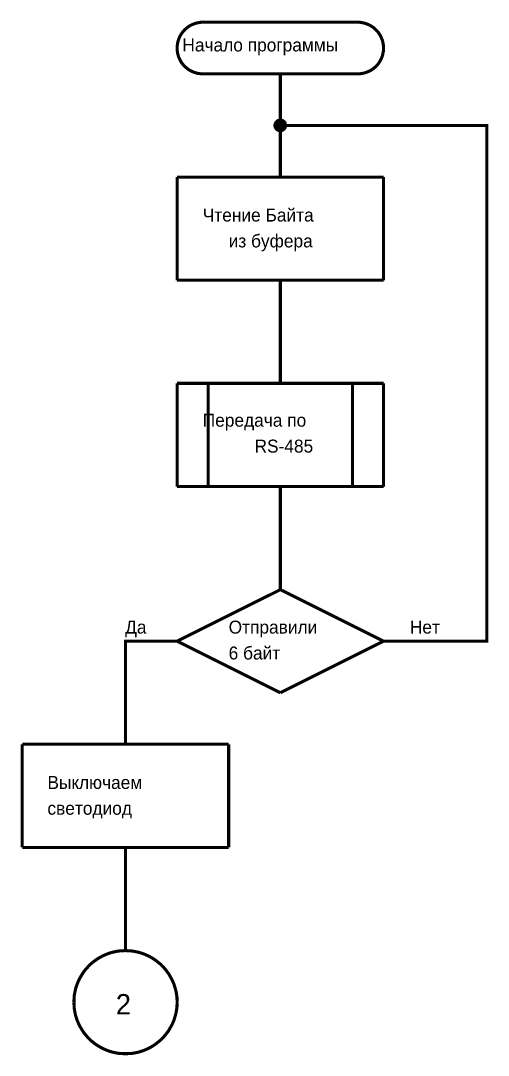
# Model space of a CAD drawing. Header units: inches. Extents: x 0 to 594, y 0 to 420.
# Drawn here: x 84.9 to 130.2, y 67.3 to 167.7 of the extents above; entities that cross this region are included whole.
import ezdxf

# ---------------------------------------------------------------- set-up
doc = ezdxf.new("R2010")
doc.units = ezdxf.units.IN
doc.layers.add('Sheet', color=255, linetype='Continuous')

msp = doc.modelspace()

# ---------------------------------------------------------------- linework, layer by layer
at = {"layer": 'Sheet'}
for points, const_width in [([(102.51, 167.5), (102.38, 167.5), (102.25, 167.49), (102.12, 167.47), (102, 167.44), (101.88, 167.42), (101.77, 167.39), (101.64, 167.34), (101.53, 167.3), (101.42, 167.25), (101.32, 167.2), (101.21, 167.14), (101.11, 167.07), (101.02, 167.01), (100.92, 166.93), (100.83, 166.85), (100.74, 166.77), (100.66, 166.68), (100.58, 166.59), (100.5, 166.49), (100.43, 166.39), (100.37, 166.29), (100.31, 166.19), (100.25, 166.08), (100.21, 165.97), (100.16, 165.85), (100.12, 165.74), (100.09, 165.62), (100.06, 165.5), (100.04, 165.37), (100.02, 165.25), (100.01, 165.13), (100.01, 164.99)], 0.3), ([(102.51, 167.5), (117.5, 167.5)], 0.3), ([(120.01, 164.99), (120.01, 165.13), (120, 165.25), (119.98, 165.37), (119.95, 165.5), (119.93, 165.62), (119.9, 165.74), (119.85, 165.85), (119.81, 165.97), (119.76, 166.08), (119.71, 166.19), (119.65, 166.29), (119.58, 166.39), (119.52, 166.49), (119.44, 166.59), (119.36, 166.68), (119.27, 166.77), (119.19, 166.85), (119.1, 166.93), (119, 167.01), (118.9, 167.07), (118.8, 167.14), (118.7, 167.2), (118.59, 167.25), (118.48, 167.3), (118.36, 167.34), (118.25, 167.39), (118.13, 167.42), (118, 167.44), (117.88, 167.47), (117.76, 167.49), (117.64, 167.5), (117.5, 167.5)], 0.3), ([(117.5, 167.5), (117.5, 167.5), (117.5, 167.5), (117.5, 167.5), (117.5, 167.5), (117.5, 167.5), (117.5, 167.5), (117.5, 167.5), (117.5, 167.5), (117.5, 167.5), (117.5, 167.5), (117.5, 167.5), (117.5, 167.5), (117.5, 167.5), (117.5, 167.5), (117.5, 167.5), (117.5, 167.5), (117.5, 167.5), (117.5, 167.5), (117.5, 167.5), (117.5, 167.5), (117.5, 167.5), (117.5, 167.5), (117.5, 167.5), (117.5, 167.5), (117.5, 167.5), (117.5, 167.5), (117.5, 167.5), (117.5, 167.5), (117.5, 167.5), (117.5, 167.5), (117.5, 167.5), (117.5, 167.5)], 0.3), ([(100.01, 164.99), (100.01, 164.87), (100.02, 164.73), (100.04, 164.61), (100.06, 164.49), (100.09, 164.36), (100.12, 164.25), (100.16, 164.13), (100.21, 164.02), (100.25, 163.91), (100.31, 163.8), (100.37, 163.69), (100.43, 163.59), (100.5, 163.5), (100.58, 163.4), (100.66, 163.31), (100.74, 163.22), (100.83, 163.14), (100.92, 163.07), (101.02, 162.99), (101.11, 162.92), (101.21, 162.85), (101.32, 162.8), (101.42, 162.74), (101.53, 162.7), (101.64, 162.65), (101.77, 162.61), (101.88, 162.57), (102, 162.55), (102.12, 162.53), (102.25, 162.51), (102.38, 162.49), (102.51, 162.49)], 0.3), ([(117.5, 162.49), (117.64, 162.49), (117.76, 162.51), (117.88, 162.53), (118, 162.55), (118.13, 162.57), (118.25, 162.61), (118.36, 162.65), (118.48, 162.7), (118.59, 162.74), (118.7, 162.8), (118.8, 162.85), (118.9, 162.92), (119, 162.99), (119.1, 163.07), (119.19, 163.14), (119.27, 163.22), (119.36, 163.31), (119.44, 163.4), (119.52, 163.5), (119.58, 163.59), (119.65, 163.69), (119.71, 163.8), (119.76, 163.91), (119.81, 164.02), (119.85, 164.13), (119.9, 164.25), (119.93, 164.36), (119.95, 164.49), (119.98, 164.61), (120, 164.73), (120.01, 164.87), (120.01, 164.99)], 0.3), ([(102.51, 162.49), (117.5, 162.49)], 0.3), ([(110.01, 162.49), (110.01, 157.5), (110.01, 152.49)], 0.3), ([(109.49, 157.5), (109.49, 157.52), (109.49, 157.56), (109.5, 157.58), (109.5, 157.6), (109.5, 157.62), (109.52, 157.65), (109.53, 157.68), (109.54, 157.7), (109.55, 157.72), (109.56, 157.75), (109.57, 157.76), (109.58, 157.78), (109.59, 157.8), (109.62, 157.82), (109.63, 157.84), (109.65, 157.86), (109.66, 157.87), (109.68, 157.89), (109.71, 157.9), (109.72, 157.91), (109.74, 157.94), (109.76, 157.95), (109.78, 157.96), (109.81, 157.96), (109.83, 157.97), (109.85, 157.98), (109.89, 157.99), (109.91, 157.99), (109.93, 157.99), (109.95, 158), (109.99, 158), (110.01, 158)], 0.3), ([(109.49, 157.5), (109.49, 157.52), (109.49, 157.56), (109.5, 157.58), (109.5, 157.6), (109.5, 157.62), (109.52, 157.65), (109.53, 157.68), (109.54, 157.7), (109.55, 157.72), (109.56, 157.75), (109.57, 157.76), (109.58, 157.78), (109.59, 157.8), (109.62, 157.82), (109.63, 157.84), (109.65, 157.86), (109.66, 157.87), (109.68, 157.89), (109.71, 157.9), (109.72, 157.91), (109.74, 157.94), (109.76, 157.95), (109.78, 157.96), (109.81, 157.96), (109.83, 157.97), (109.85, 157.98), (109.89, 157.99), (109.91, 157.99), (109.93, 157.99), (109.95, 158), (109.99, 158), (110.01, 158)], 0.3), ([(109.49, 157.5), (109.49, 157.52), (109.49, 157.56), (109.5, 157.58), (109.5, 157.6), (109.5, 157.62), (109.52, 157.65), (109.53, 157.68), (109.54, 157.7), (109.55, 157.72), (109.56, 157.75), (109.57, 157.76), (109.58, 157.78), (109.59, 157.8), (109.62, 157.82), (109.63, 157.84), (109.65, 157.86), (109.66, 157.87), (109.68, 157.89), (109.71, 157.9), (109.72, 157.91), (109.74, 157.94), (109.76, 157.95), (109.78, 157.96), (109.81, 157.96), (109.83, 157.97), (109.85, 157.98), (109.89, 157.99), (109.91, 157.99), (109.93, 157.99), (109.95, 158), (109.99, 158), (110.01, 158)], 0.3), ([(109.49, 157.5), (109.49, 157.52), (109.49, 157.56), (109.5, 157.58), (109.5, 157.6), (109.5, 157.62), (109.52, 157.65), (109.53, 157.68), (109.54, 157.7), (109.55, 157.72), (109.56, 157.75), (109.57, 157.76), (109.58, 157.78), (109.59, 157.8), (109.62, 157.82), (109.63, 157.84), (109.65, 157.86), (109.66, 157.87), (109.68, 157.89), (109.71, 157.9), (109.72, 157.91), (109.74, 157.94), (109.76, 157.95), (109.78, 157.96), (109.81, 157.96), (109.83, 157.97), (109.85, 157.98), (109.89, 157.99), (109.91, 157.99), (109.93, 157.99), (109.95, 158), (109.99, 158), (110.01, 158)], 0.3), ([(110.01, 156.98), (109.99, 156.98), (109.95, 156.98), (109.93, 157), (109.91, 157), (109.89, 157), (109.85, 157.01), (109.83, 157.02), (109.81, 157.03), (109.78, 157.04), (109.76, 157.05), (109.74, 157.06), (109.72, 157.07), (109.71, 157.09), (109.68, 157.11), (109.66, 157.12), (109.65, 157.14), (109.63, 157.15), (109.62, 157.18), (109.59, 157.2), (109.58, 157.21), (109.57, 157.23), (109.56, 157.25), (109.55, 157.28), (109.54, 157.3), (109.53, 157.32), (109.52, 157.34), (109.5, 157.38), (109.5, 157.4), (109.5, 157.42), (109.49, 157.44), (109.49, 157.48), (109.49, 157.5)], 0.3), ([(109.49, 157.5), (109.49, 157.5)], 0.3), ([(110.01, 156.98), (109.99, 156.98), (109.95, 156.98), (109.93, 157), (109.91, 157), (109.89, 157), (109.85, 157.01), (109.83, 157.02), (109.81, 157.03), (109.78, 157.04), (109.76, 157.05), (109.74, 157.06), (109.72, 157.07), (109.71, 157.09), (109.68, 157.11), (109.66, 157.12), (109.65, 157.14), (109.63, 157.15), (109.62, 157.18), (109.59, 157.2), (109.58, 157.21), (109.57, 157.23), (109.56, 157.25), (109.55, 157.28), (109.54, 157.3), (109.53, 157.32), (109.52, 157.34), (109.5, 157.38), (109.5, 157.4), (109.5, 157.42), (109.49, 157.44), (109.49, 157.48), (109.49, 157.5)], 0.3), ([(109.49, 157.5), (109.49, 157.5)], 0.3), ([(110.01, 156.98), (109.99, 156.98), (109.95, 156.98), (109.93, 157), (109.91, 157), (109.89, 157), (109.85, 157.01), (109.83, 157.02), (109.81, 157.03), (109.78, 157.04), (109.76, 157.05), (109.74, 157.06), (109.72, 157.07), (109.71, 157.09), (109.68, 157.11), (109.66, 157.12), (109.65, 157.14), (109.63, 157.15), (109.62, 157.18), (109.59, 157.2), (109.58, 157.21), (109.57, 157.23), (109.56, 157.25), (109.55, 157.28), (109.54, 157.3), (109.53, 157.32), (109.52, 157.34), (109.5, 157.38), (109.5, 157.4), (109.5, 157.42), (109.49, 157.44), (109.49, 157.48), (109.49, 157.5)], 0.3), ([(109.49, 157.5), (109.49, 157.5)], 0.3), ([(110.01, 156.98), (109.99, 156.98), (109.95, 156.98), (109.93, 157), (109.91, 157), (109.89, 157), (109.85, 157.01), (109.83, 157.02), (109.81, 157.03), (109.78, 157.04), (109.76, 157.05), (109.74, 157.06), (109.72, 157.07), (109.71, 157.09), (109.68, 157.11), (109.66, 157.12), (109.65, 157.14), (109.63, 157.15), (109.62, 157.18), (109.59, 157.2), (109.58, 157.21), (109.57, 157.23), (109.56, 157.25), (109.55, 157.28), (109.54, 157.3), (109.53, 157.32), (109.52, 157.34), (109.5, 157.38), (109.5, 157.4), (109.5, 157.42), (109.49, 157.44), (109.49, 157.48), (109.49, 157.5)], 0.3), ([(109.49, 157.5), (109.49, 157.5)], 0.3), ([(109.49, 157.5), (109.49, 157.52), (109.49, 157.56), (109.5, 157.58), (109.5, 157.6), (109.5, 157.62), (109.52, 157.65), (109.53, 157.68), (109.54, 157.7), (109.55, 157.72), (109.56, 157.75), (109.57, 157.76), (109.58, 157.78), (109.59, 157.8), (109.62, 157.82), (109.63, 157.84), (109.65, 157.86), (109.66, 157.87), (109.68, 157.89), (109.71, 157.9), (109.72, 157.91), (109.74, 157.94), (109.76, 157.95), (109.78, 157.96), (109.81, 157.96), (109.83, 157.97), (109.85, 157.98), (109.89, 157.99), (109.91, 157.99), (109.93, 157.99), (109.95, 158), (109.99, 158), (110.01, 158)], 0.0991), ([(109.49, 157.5), (109.49, 157.52), (109.49, 157.56), (109.5, 157.58), (109.5, 157.6), (109.5, 157.62), (109.52, 157.65), (109.53, 157.68), (109.54, 157.7), (109.55, 157.72), (109.56, 157.75), (109.57, 157.76), (109.58, 157.78), (109.59, 157.8), (109.62, 157.82), (109.63, 157.84), (109.65, 157.86), (109.66, 157.87), (109.68, 157.89), (109.71, 157.9), (109.72, 157.91), (109.74, 157.94), (109.76, 157.95), (109.78, 157.96), (109.81, 157.96), (109.83, 157.97), (109.85, 157.98), (109.89, 157.99), (109.91, 157.99), (109.93, 157.99), (109.95, 158), (109.99, 158), (110.01, 158)], 0.0991), ([(109.49, 157.5), (109.49, 157.52), (109.49, 157.56), (109.5, 157.58), (109.5, 157.6), (109.5, 157.62), (109.52, 157.65), (109.53, 157.68), (109.54, 157.7), (109.55, 157.72), (109.56, 157.75), (109.57, 157.76), (109.58, 157.78), (109.59, 157.8), (109.62, 157.82), (109.63, 157.84), (109.65, 157.86), (109.66, 157.87), (109.68, 157.89), (109.71, 157.9), (109.72, 157.91), (109.74, 157.94), (109.76, 157.95), (109.78, 157.96), (109.81, 157.96), (109.83, 157.97), (109.85, 157.98), (109.89, 157.99), (109.91, 157.99), (109.93, 157.99), (109.95, 158), (109.99, 158), (110.01, 158)], 0.0991), ([(109.49, 157.5), (109.49, 157.52), (109.49, 157.56), (109.5, 157.58), (109.5, 157.6), (109.5, 157.62), (109.52, 157.65), (109.53, 157.68), (109.54, 157.7), (109.55, 157.72), (109.56, 157.75), (109.57, 157.76), (109.58, 157.78), (109.59, 157.8), (109.62, 157.82), (109.63, 157.84), (109.65, 157.86), (109.66, 157.87), (109.68, 157.89), (109.71, 157.9), (109.72, 157.91), (109.74, 157.94), (109.76, 157.95), (109.78, 157.96), (109.81, 157.96), (109.83, 157.97), (109.85, 157.98), (109.89, 157.99), (109.91, 157.99), (109.93, 157.99), (109.95, 158), (109.99, 158), (110.01, 158)], 0.0991), ([(110.01, 156.98), (109.99, 156.98), (109.95, 156.98), (109.93, 157), (109.91, 157), (109.89, 157), (109.85, 157.01), (109.83, 157.02), (109.81, 157.03), (109.78, 157.04), (109.76, 157.05), (109.74, 157.06), (109.72, 157.07), (109.71, 157.09), (109.68, 157.11), (109.66, 157.12), (109.65, 157.14), (109.63, 157.15), (109.62, 157.18), (109.59, 157.2), (109.58, 157.21), (109.57, 157.23), (109.56, 157.25), (109.55, 157.28), (109.54, 157.3), (109.53, 157.32), (109.52, 157.34), (109.5, 157.38), (109.5, 157.4), (109.5, 157.42), (109.49, 157.44), (109.49, 157.48), (109.49, 157.5)], 0.0991), ([(109.49, 157.5), (109.49, 157.5)], 0.0991), ([(110.01, 156.98), (109.99, 156.98), (109.95, 156.98), (109.93, 157), (109.91, 157), (109.89, 157), (109.85, 157.01), (109.83, 157.02), (109.81, 157.03), (109.78, 157.04), (109.76, 157.05), (109.74, 157.06), (109.72, 157.07), (109.71, 157.09), (109.68, 157.11), (109.66, 157.12), (109.65, 157.14), (109.63, 157.15), (109.62, 157.18), (109.59, 157.2), (109.58, 157.21), (109.57, 157.23), (109.56, 157.25), (109.55, 157.28), (109.54, 157.3), (109.53, 157.32), (109.52, 157.34), (109.5, 157.38), (109.5, 157.4), (109.5, 157.42), (109.49, 157.44), (109.49, 157.48), (109.49, 157.5)], 0.0991), ([(109.49, 157.5), (109.49, 157.5)], 0.0991), ([(110.01, 156.98), (109.99, 156.98), (109.95, 156.98), (109.93, 157), (109.91, 157), (109.89, 157), (109.85, 157.01), (109.83, 157.02), (109.81, 157.03), (109.78, 157.04), (109.76, 157.05), (109.74, 157.06), (109.72, 157.07), (109.71, 157.09), (109.68, 157.11), (109.66, 157.12), (109.65, 157.14), (109.63, 157.15), (109.62, 157.18), (109.59, 157.2), (109.58, 157.21), (109.57, 157.23), (109.56, 157.25), (109.55, 157.28), (109.54, 157.3), (109.53, 157.32), (109.52, 157.34), (109.5, 157.38), (109.5, 157.4), (109.5, 157.42), (109.49, 157.44), (109.49, 157.48), (109.49, 157.5)], 0.0991), ([(109.49, 157.5), (109.49, 157.5)], 0.0991), ([(110.01, 156.98), (109.99, 156.98), (109.95, 156.98), (109.93, 157), (109.91, 157), (109.89, 157), (109.85, 157.01), (109.83, 157.02), (109.81, 157.03), (109.78, 157.04), (109.76, 157.05), (109.74, 157.06), (109.72, 157.07), (109.71, 157.09), (109.68, 157.11), (109.66, 157.12), (109.65, 157.14), (109.63, 157.15), (109.62, 157.18), (109.59, 157.2), (109.58, 157.21), (109.57, 157.23), (109.56, 157.25), (109.55, 157.28), (109.54, 157.3), (109.53, 157.32), (109.52, 157.34), (109.5, 157.38), (109.5, 157.4), (109.5, 157.42), (109.49, 157.44), (109.49, 157.48), (109.49, 157.5)], 0.0991), ([(109.49, 157.5), (109.49, 157.5)], 0.0991), ([(110.01, 158), (110.01, 158)], 0.3), ([(110.01, 158), (110.03, 158), (110.06, 158), (110.09, 157.99), (110.11, 157.99), (110.13, 157.99), (110.15, 157.98), (110.19, 157.97), (110.21, 157.96), (110.23, 157.96), (110.26, 157.95), (110.27, 157.94), (110.29, 157.91), (110.31, 157.9), (110.33, 157.89), (110.34, 157.87), (110.37, 157.86), (110.38, 157.84), (110.4, 157.82), (110.41, 157.8), (110.42, 157.78), (110.45, 157.76), (110.46, 157.75), (110.47, 157.72), (110.47, 157.7), (110.48, 157.68), (110.49, 157.65), (110.5, 157.62), (110.5, 157.6), (110.5, 157.58), (110.51, 157.56), (110.51, 157.52), (110.51, 157.5)], 0.3), ([(110.01, 158), (110.01, 158)], 0.3), ([(110.01, 158), (110.03, 158), (110.06, 158), (110.09, 157.99), (110.11, 157.99), (110.13, 157.99), (110.15, 157.98), (110.19, 157.97), (110.21, 157.96), (110.23, 157.96), (110.26, 157.95), (110.27, 157.94), (110.29, 157.91), (110.31, 157.9), (110.33, 157.89), (110.34, 157.87), (110.37, 157.86), (110.38, 157.84), (110.4, 157.82), (110.41, 157.8), (110.42, 157.78), (110.45, 157.76), (110.46, 157.75), (110.47, 157.72), (110.47, 157.7), (110.48, 157.68), (110.49, 157.65), (110.5, 157.62), (110.5, 157.6), (110.5, 157.58), (110.51, 157.56), (110.51, 157.52), (110.51, 157.5)], 0.3), ([(110.01, 158), (110.01, 158)], 0.3), ([(110.01, 158), (110.03, 158), (110.06, 158), (110.09, 157.99), (110.11, 157.99), (110.13, 157.99), (110.15, 157.98), (110.19, 157.97), (110.21, 157.96), (110.23, 157.96), (110.26, 157.95), (110.27, 157.94), (110.29, 157.91), (110.31, 157.9), (110.33, 157.89), (110.34, 157.87), (110.37, 157.86), (110.38, 157.84), (110.4, 157.82), (110.41, 157.8), (110.42, 157.78), (110.45, 157.76), (110.46, 157.75), (110.47, 157.72), (110.47, 157.7), (110.48, 157.68), (110.49, 157.65), (110.5, 157.62), (110.5, 157.6), (110.5, 157.58), (110.51, 157.56), (110.51, 157.52), (110.51, 157.5)], 0.3), ([(110.01, 158), (110.01, 158)], 0.3), ([(110.01, 158), (110.03, 158), (110.06, 158), (110.09, 157.99), (110.11, 157.99), (110.13, 157.99), (110.15, 157.98), (110.19, 157.97), (110.21, 157.96), (110.23, 157.96), (110.26, 157.95), (110.27, 157.94), (110.29, 157.91), (110.31, 157.9), (110.33, 157.89), (110.34, 157.87), (110.37, 157.86), (110.38, 157.84), (110.4, 157.82), (110.41, 157.8), (110.42, 157.78), (110.45, 157.76), (110.46, 157.75), (110.47, 157.72), (110.47, 157.7), (110.48, 157.68), (110.49, 157.65), (110.5, 157.62), (110.5, 157.6), (110.5, 157.58), (110.51, 157.56), (110.51, 157.52), (110.51, 157.5)], 0.3), ([(120.01, 107.5), (130.01, 107.5), (130.01, 157.5), (110.01, 157.5)], 0.3), ([(110.51, 157.5), (110.51, 157.48), (110.51, 157.44), (110.5, 157.42), (110.5, 157.4), (110.5, 157.38), (110.49, 157.34), (110.48, 157.32), (110.47, 157.3), (110.47, 157.28), (110.46, 157.25), (110.45, 157.23), (110.42, 157.21), (110.41, 157.2), (110.4, 157.18), (110.38, 157.15), (110.37, 157.14), (110.34, 157.12), (110.33, 157.11), (110.31, 157.09), (110.29, 157.07), (110.27, 157.06), (110.26, 157.05), (110.23, 157.04), (110.21, 157.03), (110.19, 157.02), (110.15, 157.01), (110.13, 157), (110.11, 157), (110.09, 157), (110.06, 156.98), (110.03, 156.98), (110.01, 156.98)], 0.3), ([(110.51, 157.5), (110.51, 157.48), (110.51, 157.44), (110.5, 157.42), (110.5, 157.4), (110.5, 157.38), (110.49, 157.34), (110.48, 157.32), (110.47, 157.3), (110.47, 157.28), (110.46, 157.25), (110.45, 157.23), (110.42, 157.21), (110.41, 157.2), (110.4, 157.18), (110.38, 157.15), (110.37, 157.14), (110.34, 157.12), (110.33, 157.11), (110.31, 157.09), (110.29, 157.07), (110.27, 157.06), (110.26, 157.05), (110.23, 157.04), (110.21, 157.03), (110.19, 157.02), (110.15, 157.01), (110.13, 157), (110.11, 157), (110.09, 157), (110.06, 156.98), (110.03, 156.98), (110.01, 156.98)], 0.3), ([(110.51, 157.5), (110.51, 157.48), (110.51, 157.44), (110.5, 157.42), (110.5, 157.4), (110.5, 157.38), (110.49, 157.34), (110.48, 157.32), (110.47, 157.3), (110.47, 157.28), (110.46, 157.25), (110.45, 157.23), (110.42, 157.21), (110.41, 157.2), (110.4, 157.18), (110.38, 157.15), (110.37, 157.14), (110.34, 157.12), (110.33, 157.11), (110.31, 157.09), (110.29, 157.07), (110.27, 157.06), (110.26, 157.05), (110.23, 157.04), (110.21, 157.03), (110.19, 157.02), (110.15, 157.01), (110.13, 157), (110.11, 157), (110.09, 157), (110.06, 156.98), (110.03, 156.98), (110.01, 156.98)], 0.3), ([(110.51, 157.5), (110.51, 157.48), (110.51, 157.44), (110.5, 157.42), (110.5, 157.4), (110.5, 157.38), (110.49, 157.34), (110.48, 157.32), (110.47, 157.3), (110.47, 157.28), (110.46, 157.25), (110.45, 157.23), (110.42, 157.21), (110.41, 157.2), (110.4, 157.18), (110.38, 157.15), (110.37, 157.14), (110.34, 157.12), (110.33, 157.11), (110.31, 157.09), (110.29, 157.07), (110.27, 157.06), (110.26, 157.05), (110.23, 157.04), (110.21, 157.03), (110.19, 157.02), (110.15, 157.01), (110.13, 157), (110.11, 157), (110.09, 157), (110.06, 156.98), (110.03, 156.98), (110.01, 156.98)], 0.3), ([(110.01, 158), (110.01, 158)], 0.0991), ([(110.01, 158), (110.03, 158), (110.06, 158), (110.09, 157.99), (110.11, 157.99), (110.13, 157.99), (110.15, 157.98), (110.19, 157.97), (110.21, 157.96), (110.23, 157.96), (110.26, 157.95), (110.27, 157.94), (110.29, 157.91), (110.31, 157.9), (110.33, 157.89), (110.34, 157.87), (110.37, 157.86), (110.38, 157.84), (110.4, 157.82), (110.41, 157.8), (110.42, 157.78), (110.45, 157.76), (110.46, 157.75), (110.47, 157.72), (110.47, 157.7), (110.48, 157.68), (110.49, 157.65), (110.5, 157.62), (110.5, 157.6), (110.5, 157.58), (110.51, 157.56), (110.51, 157.52), (110.51, 157.5)], 0.0991), ([(110.01, 158), (110.01, 158)], 0.0991), ([(110.01, 158), (110.03, 158), (110.06, 158), (110.09, 157.99), (110.11, 157.99), (110.13, 157.99), (110.15, 157.98), (110.19, 157.97), (110.21, 157.96), (110.23, 157.96), (110.26, 157.95), (110.27, 157.94), (110.29, 157.91), (110.31, 157.9), (110.33, 157.89), (110.34, 157.87), (110.37, 157.86), (110.38, 157.84), (110.4, 157.82), (110.41, 157.8), (110.42, 157.78), (110.45, 157.76), (110.46, 157.75), (110.47, 157.72), (110.47, 157.7), (110.48, 157.68), (110.49, 157.65), (110.5, 157.62), (110.5, 157.6), (110.5, 157.58), (110.51, 157.56), (110.51, 157.52), (110.51, 157.5)], 0.0991), ([(110.01, 158), (110.01, 158)], 0.0991), ([(110.01, 158), (110.03, 158), (110.06, 158), (110.09, 157.99), (110.11, 157.99), (110.13, 157.99), (110.15, 157.98), (110.19, 157.97), (110.21, 157.96), (110.23, 157.96), (110.26, 157.95), (110.27, 157.94), (110.29, 157.91), (110.31, 157.9), (110.33, 157.89), (110.34, 157.87), (110.37, 157.86), (110.38, 157.84), (110.4, 157.82), (110.41, 157.8), (110.42, 157.78), (110.45, 157.76), (110.46, 157.75), (110.47, 157.72), (110.47, 157.7), (110.48, 157.68), (110.49, 157.65), (110.5, 157.62), (110.5, 157.6), (110.5, 157.58), (110.51, 157.56), (110.51, 157.52), (110.51, 157.5)], 0.0991), ([(110.01, 158), (110.01, 158)], 0.0991), ([(110.01, 158), (110.03, 158), (110.06, 158), (110.09, 157.99), (110.11, 157.99), (110.13, 157.99), (110.15, 157.98), (110.19, 157.97), (110.21, 157.96), (110.23, 157.96), (110.26, 157.95), (110.27, 157.94), (110.29, 157.91), (110.31, 157.9), (110.33, 157.89), (110.34, 157.87), (110.37, 157.86), (110.38, 157.84), (110.4, 157.82), (110.41, 157.8), (110.42, 157.78), (110.45, 157.76), (110.46, 157.75), (110.47, 157.72), (110.47, 157.7), (110.48, 157.68), (110.49, 157.65), (110.5, 157.62), (110.5, 157.6), (110.5, 157.58), (110.51, 157.56), (110.51, 157.52), (110.51, 157.5)], 0.0991), ([(110.51, 157.5), (110.51, 157.48), (110.51, 157.44), (110.5, 157.42), (110.5, 157.4), (110.5, 157.38), (110.49, 157.34), (110.48, 157.32), (110.47, 157.3), (110.47, 157.28), (110.46, 157.25), (110.45, 157.23), (110.42, 157.21), (110.41, 157.2), (110.4, 157.18), (110.38, 157.15), (110.37, 157.14), (110.34, 157.12), (110.33, 157.11), (110.31, 157.09), (110.29, 157.07), (110.27, 157.06), (110.26, 157.05), (110.23, 157.04), (110.21, 157.03), (110.19, 157.02), (110.15, 157.01), (110.13, 157), (110.11, 157), (110.09, 157), (110.06, 156.98), (110.03, 156.98), (110.01, 156.98)], 0.0991), ([(110.51, 157.5), (110.51, 157.48), (110.51, 157.44), (110.5, 157.42), (110.5, 157.4), (110.5, 157.38), (110.49, 157.34), (110.48, 157.32), (110.47, 157.3), (110.47, 157.28), (110.46, 157.25), (110.45, 157.23), (110.42, 157.21), (110.41, 157.2), (110.4, 157.18), (110.38, 157.15), (110.37, 157.14), (110.34, 157.12), (110.33, 157.11), (110.31, 157.09), (110.29, 157.07), (110.27, 157.06), (110.26, 157.05), (110.23, 157.04), (110.21, 157.03), (110.19, 157.02), (110.15, 157.01), (110.13, 157), (110.11, 157), (110.09, 157), (110.06, 156.98), (110.03, 156.98), (110.01, 156.98)], 0.0991), ([(110.51, 157.5), (110.51, 157.48), (110.51, 157.44), (110.5, 157.42), (110.5, 157.4), (110.5, 157.38), (110.49, 157.34), (110.48, 157.32), (110.47, 157.3), (110.47, 157.28), (110.46, 157.25), (110.45, 157.23), (110.42, 157.21), (110.41, 157.2), (110.4, 157.18), (110.38, 157.15), (110.37, 157.14), (110.34, 157.12), (110.33, 157.11), (110.31, 157.09), (110.29, 157.07), (110.27, 157.06), (110.26, 157.05), (110.23, 157.04), (110.21, 157.03), (110.19, 157.02), (110.15, 157.01), (110.13, 157), (110.11, 157), (110.09, 157), (110.06, 156.98), (110.03, 156.98), (110.01, 156.98)], 0.0991), ([(110.51, 157.5), (110.51, 157.48), (110.51, 157.44), (110.5, 157.42), (110.5, 157.4), (110.5, 157.38), (110.49, 157.34), (110.48, 157.32), (110.47, 157.3), (110.47, 157.28), (110.46, 157.25), (110.45, 157.23), (110.42, 157.21), (110.41, 157.2), (110.4, 157.18), (110.38, 157.15), (110.37, 157.14), (110.34, 157.12), (110.33, 157.11), (110.31, 157.09), (110.29, 157.07), (110.27, 157.06), (110.26, 157.05), (110.23, 157.04), (110.21, 157.03), (110.19, 157.02), (110.15, 157.01), (110.13, 157), (110.11, 157), (110.09, 157), (110.06, 156.98), (110.03, 156.98), (110.01, 156.98)], 0.0991), ([(110.51, 157.5), (110.51, 157.5), (110.51, 157.5), (110.51, 157.5), (110.51, 157.5), (110.51, 157.5), (110.51, 157.5), (110.51, 157.5), (110.51, 157.5), (110.51, 157.5), (110.51, 157.5), (110.51, 157.5), (110.51, 157.5), (110.51, 157.5), (110.51, 157.5), (110.51, 157.5), (110.51, 157.5), (110.51, 157.5), (110.51, 157.5), (110.51, 157.5), (110.51, 157.5), (110.51, 157.5), (110.51, 157.5), (110.51, 157.5), (110.51, 157.5), (110.51, 157.5), (110.51, 157.5), (110.51, 157.5), (110.51, 157.5), (110.51, 157.5), (110.51, 157.5), (110.51, 157.5), (110.51, 157.5)], 0.3), ([(110.51, 157.5), (110.51, 157.5)], 0.3), ([(110.51, 157.5), (110.51, 157.5), (110.51, 157.5), (110.51, 157.5), (110.51, 157.5), (110.51, 157.5), (110.51, 157.5), (110.51, 157.5), (110.51, 157.5), (110.51, 157.5), (110.51, 157.5), (110.51, 157.5), (110.51, 157.5), (110.51, 157.5), (110.51, 157.5), (110.51, 157.5), (110.51, 157.5), (110.51, 157.5), (110.51, 157.5), (110.51, 157.5), (110.51, 157.5), (110.51, 157.5), (110.51, 157.5), (110.51, 157.5), (110.51, 157.5), (110.51, 157.5), (110.51, 157.5), (110.51, 157.5), (110.51, 157.5), (110.51, 157.5), (110.51, 157.5), (110.51, 157.5), (110.51, 157.5)], 0.3), ([(110.51, 157.5), (110.51, 157.5)], 0.3), ([(110.51, 157.5), (110.51, 157.5), (110.51, 157.5), (110.51, 157.5), (110.51, 157.5), (110.51, 157.5), (110.51, 157.5), (110.51, 157.5), (110.51, 157.5), (110.51, 157.5), (110.51, 157.5), (110.51, 157.5), (110.51, 157.5), (110.51, 157.5), (110.51, 157.5), (110.51, 157.5), (110.51, 157.5), (110.51, 157.5), (110.51, 157.5), (110.51, 157.5), (110.51, 157.5), (110.51, 157.5), (110.51, 157.5), (110.51, 157.5), (110.51, 157.5), (110.51, 157.5), (110.51, 157.5), (110.51, 157.5), (110.51, 157.5), (110.51, 157.5), (110.51, 157.5), (110.51, 157.5), (110.51, 157.5)], 0.3), ([(110.51, 157.5), (110.51, 157.5)], 0.3), ([(110.51, 157.5), (110.51, 157.5), (110.51, 157.5), (110.51, 157.5), (110.51, 157.5), (110.51, 157.5), (110.51, 157.5), (110.51, 157.5), (110.51, 157.5), (110.51, 157.5), (110.51, 157.5), (110.51, 157.5), (110.51, 157.5), (110.51, 157.5), (110.51, 157.5), (110.51, 157.5), (110.51, 157.5), (110.51, 157.5), (110.51, 157.5), (110.51, 157.5), (110.51, 157.5), (110.51, 157.5), (110.51, 157.5), (110.51, 157.5), (110.51, 157.5), (110.51, 157.5), (110.51, 157.5), (110.51, 157.5), (110.51, 157.5), (110.51, 157.5), (110.51, 157.5), (110.51, 157.5), (110.51, 157.5)], 0.3), ([(110.51, 157.5), (110.51, 157.5)], 0.3), ([(110.51, 157.5), (110.51, 157.5), (110.51, 157.5), (110.51, 157.5), (110.51, 157.5), (110.51, 157.5), (110.51, 157.5), (110.51, 157.5), (110.51, 157.5), (110.51, 157.5), (110.51, 157.5), (110.51, 157.5), (110.51, 157.5), (110.51, 157.5), (110.51, 157.5), (110.51, 157.5), (110.51, 157.5), (110.51, 157.5), (110.51, 157.5), (110.51, 157.5), (110.51, 157.5), (110.51, 157.5), (110.51, 157.5), (110.51, 157.5), (110.51, 157.5), (110.51, 157.5), (110.51, 157.5), (110.51, 157.5), (110.51, 157.5), (110.51, 157.5), (110.51, 157.5), (110.51, 157.5), (110.51, 157.5)], 0.0991), ([(110.51, 157.5), (110.51, 157.5)], 0.0991), ([(110.51, 157.5), (110.51, 157.5), (110.51, 157.5), (110.51, 157.5), (110.51, 157.5), (110.51, 157.5), (110.51, 157.5), (110.51, 157.5), (110.51, 157.5), (110.51, 157.5), (110.51, 157.5), (110.51, 157.5), (110.51, 157.5), (110.51, 157.5), (110.51, 157.5), (110.51, 157.5), (110.51, 157.5), (110.51, 157.5), (110.51, 157.5), (110.51, 157.5), (110.51, 157.5), (110.51, 157.5), (110.51, 157.5), (110.51, 157.5), (110.51, 157.5), (110.51, 157.5), (110.51, 157.5), (110.51, 157.5), (110.51, 157.5), (110.51, 157.5), (110.51, 157.5), (110.51, 157.5), (110.51, 157.5)], 0.0991), ([(110.51, 157.5), (110.51, 157.5)], 0.0991), ([(110.51, 157.5), (110.51, 157.5), (110.51, 157.5), (110.51, 157.5), (110.51, 157.5), (110.51, 157.5), (110.51, 157.5), (110.51, 157.5), (110.51, 157.5), (110.51, 157.5), (110.51, 157.5), (110.51, 157.5), (110.51, 157.5), (110.51, 157.5), (110.51, 157.5), (110.51, 157.5), (110.51, 157.5), (110.51, 157.5), (110.51, 157.5), (110.51, 157.5), (110.51, 157.5), (110.51, 157.5), (110.51, 157.5), (110.51, 157.5), (110.51, 157.5), (110.51, 157.5), (110.51, 157.5), (110.51, 157.5), (110.51, 157.5), (110.51, 157.5), (110.51, 157.5), (110.51, 157.5), (110.51, 157.5)], 0.0991), ([(110.51, 157.5), (110.51, 157.5)], 0.0991), ([(110.51, 157.5), (110.51, 157.5), (110.51, 157.5), (110.51, 157.5), (110.51, 157.5), (110.51, 157.5), (110.51, 157.5), (110.51, 157.5), (110.51, 157.5), (110.51, 157.5), (110.51, 157.5), (110.51, 157.5), (110.51, 157.5), (110.51, 157.5), (110.51, 157.5), (110.51, 157.5), (110.51, 157.5), (110.51, 157.5), (110.51, 157.5), (110.51, 157.5), (110.51, 157.5), (110.51, 157.5), (110.51, 157.5), (110.51, 157.5), (110.51, 157.5), (110.51, 157.5), (110.51, 157.5), (110.51, 157.5), (110.51, 157.5), (110.51, 157.5), (110.51, 157.5), (110.51, 157.5), (110.51, 157.5)], 0.0991), ([(110.51, 157.5), (110.51, 157.5)], 0.0991), ([(120.01, 152.49), (100.01, 152.49)], 0.3), ([(100.01, 152.49), (100.01, 142.49)], 0.3), ([(120.01, 142.49), (120.01, 152.49)], 0.3), ([(100.01, 142.49), (120.01, 142.49)], 0.3), ([(110.01, 142.49), (110.01, 132.49)], 0.3), ([(100.01, 122.49), (100.01, 132.49)], 0.3), ([(100.01, 132.49), (120.01, 132.49)], 0.3), ([(103.01, 132.49), (103.01, 122.49)], 0.3), ([(117.01, 132.49), (117.01, 122.49)], 0.3), ([(120.01, 132.49), (120.01, 122.49)], 0.3), ([(120.01, 122.49), (100.01, 122.49)], 0.3), ([(110.01, 122.49), (110.01, 112.49)], 0.3), ([(100.01, 107.5), (110.01, 112.49)], 0.3), ([(110.01, 112.49), (120.01, 107.5)], 0.3), ([(100.01, 107.5), (95, 107.5), (95, 97.5)], 0.3), ([(110.01, 102.5), (100.01, 107.5)], 0.3), ([(120.01, 107.5), (110.01, 102.5)], 0.3), ([(105, 97.5), (85, 97.5)], 0.3), ([(85, 97.5), (85, 87.5)], 0.3), ([(105, 87.5), (105, 97.5)], 0.3), ([(85, 87.5), (105, 87.5)], 0.3), ([(95, 77.5), (95, 87.5)], 0.3), ([(90.01, 72.5), (90.02, 72.76), (90.03, 73.02), (90.06, 73.26), (90.11, 73.51), (90.16, 73.74), (90.23, 73.99), (90.31, 74.21), (90.4, 74.44), (90.5, 74.66), (90.61, 74.88), (90.74, 75.09), (90.86, 75.29), (91, 75.49), (91.15, 75.68), (91.31, 75.86), (91.47, 76.03), (91.64, 76.2), (91.82, 76.35), (92.01, 76.5), (92.21, 76.64), (92.41, 76.77), (92.63, 76.89), (92.84, 77), (93.06, 77.1), (93.29, 77.19), (93.51, 77.27), (93.76, 77.34), (93.99, 77.39), (94.24, 77.44), (94.49, 77.47), (94.74, 77.48), (95, 77.5)], 0.3), ([(95, 77.5), (94.74, 77.48), (94.49, 77.47), (94.24, 77.44), (93.99, 77.39), (93.76, 77.34), (93.51, 77.27), (93.29, 77.19), (93.06, 77.1), (92.84, 77), (92.63, 76.89), (92.41, 76.77), (92.21, 76.64), (92.01, 76.5), (91.82, 76.35), (91.64, 76.2), (91.47, 76.03), (91.31, 75.86), (91.15, 75.68), (91, 75.49), (90.86, 75.29), (90.74, 75.09), (90.61, 74.88), (90.5, 74.66), (90.4, 74.44), (90.31, 74.21), (90.23, 73.99), (90.16, 73.74), (90.11, 73.51), (90.06, 73.26), (90.03, 73.02), (90.02, 72.76), (90.01, 72.5)], 0.3), ([(95, 77.5), (95, 77.5)], 0.3), ([(95, 77.5), (95.26, 77.48), (95.52, 77.47), (95.76, 77.44), (96.01, 77.39), (96.26, 77.34), (96.49, 77.27), (96.73, 77.19), (96.95, 77.1), (97.17, 77), (97.39, 76.89), (97.6, 76.77), (97.8, 76.64), (98, 76.5), (98.18, 76.35), (98.37, 76.2), (98.54, 76.03), (98.71, 75.86), (98.87, 75.68), (99.01, 75.49), (99.16, 75.29), (99.28, 75.09), (99.4, 74.88), (99.52, 74.66), (99.62, 74.44), (99.71, 74.21), (99.78, 73.99), (99.85, 73.74), (99.91, 73.51), (99.95, 73.26), (99.99, 73.02), (100, 72.76), (100.01, 72.5)], 0.3), ([(100.01, 72.5), (100, 72.76), (99.99, 73.02), (99.95, 73.26), (99.91, 73.51), (99.85, 73.74), (99.78, 73.99), (99.71, 74.21), (99.62, 74.44), (99.52, 74.66), (99.4, 74.88), (99.28, 75.09), (99.16, 75.29), (99.01, 75.49), (98.87, 75.68), (98.71, 75.86), (98.54, 76.03), (98.37, 76.2), (98.18, 76.35), (98, 76.5), (97.8, 76.64), (97.6, 76.77), (97.39, 76.89), (97.17, 77), (96.95, 77.1), (96.73, 77.19), (96.49, 77.27), (96.26, 77.34), (96.01, 77.39), (95.76, 77.44), (95.52, 77.47), (95.26, 77.48), (95, 77.5)], 0.3), ([(95, 67.5), (94.74, 67.51), (94.49, 67.52), (94.24, 67.55), (93.99, 67.6), (93.76, 67.65), (93.51, 67.72), (93.29, 67.8), (93.06, 67.89), (92.84, 67.99), (92.63, 68.1), (92.41, 68.22), (92.21, 68.35), (92.01, 68.49), (91.82, 68.64), (91.64, 68.79), (91.47, 68.96), (91.31, 69.13), (91.15, 69.32), (91, 69.5), (90.86, 69.7), (90.74, 69.9), (90.61, 70.12), (90.5, 70.33), (90.4, 70.55), (90.31, 70.78), (90.23, 71.01), (90.16, 71.25), (90.11, 71.49), (90.06, 71.74), (90.03, 71.99), (90.02, 72.24), (90.01, 72.5)], 0.3), ([(90.01, 72.5), (90.01, 72.5)], 0.3), ([(90.01, 72.5), (90.02, 72.24), (90.03, 71.99), (90.06, 71.74), (90.11, 71.49), (90.16, 71.25), (90.23, 71.01), (90.31, 70.78), (90.4, 70.55), (90.5, 70.33), (90.61, 70.12), (90.74, 69.9), (90.86, 69.7), (91, 69.5), (91.15, 69.32), (91.31, 69.13), (91.47, 68.96), (91.64, 68.79), (91.82, 68.64), (92.01, 68.49), (92.21, 68.35), (92.41, 68.22), (92.63, 68.1), (92.84, 67.99), (93.06, 67.89), (93.29, 67.8), (93.51, 67.72), (93.76, 67.65), (93.99, 67.6), (94.24, 67.55), (94.49, 67.52), (94.74, 67.51), (95, 67.5)], 0.3), ([(100.01, 72.5), (100, 72.24), (99.99, 71.99), (99.95, 71.74), (99.91, 71.49), (99.85, 71.25), (99.78, 71.01), (99.71, 70.78), (99.62, 70.55), (99.52, 70.33), (99.4, 70.12), (99.28, 69.9), (99.16, 69.7), (99.01, 69.5), (98.87, 69.32), (98.71, 69.13), (98.54, 68.96), (98.37, 68.79), (98.18, 68.64), (98, 68.49), (97.8, 68.35), (97.6, 68.22), (97.39, 68.1), (97.17, 67.99), (96.95, 67.89), (96.73, 67.8), (96.49, 67.72), (96.26, 67.65), (96.01, 67.6), (95.76, 67.55), (95.52, 67.52), (95.26, 67.51), (95, 67.5)], 0.3), ([(95, 67.5), (95.26, 67.51), (95.52, 67.52), (95.76, 67.55), (96.01, 67.6), (96.26, 67.65), (96.49, 67.72), (96.73, 67.8), (96.95, 67.89), (97.17, 67.99), (97.39, 68.1), (97.6, 68.22), (97.8, 68.35), (98, 68.49), (98.18, 68.64), (98.37, 68.79), (98.54, 68.96), (98.71, 69.13), (98.87, 69.32), (99.01, 69.5), (99.16, 69.7), (99.28, 69.9), (99.4, 70.12), (99.52, 70.33), (99.62, 70.55), (99.71, 70.78), (99.78, 71.01), (99.85, 71.25), (99.91, 71.49), (99.95, 71.74), (99.99, 71.99), (100, 72.24), (100.01, 72.5)], 0.3), ([(100.01, 72.5), (100.01, 72.5), (100.01, 72.5), (100.01, 72.5), (100.01, 72.5), (100.01, 72.5), (100.01, 72.5), (100.01, 72.5), (100.01, 72.5), (100.01, 72.5), (100.01, 72.5), (100.01, 72.5), (100.01, 72.5), (100.01, 72.5), (100.01, 72.5), (100.01, 72.5), (100.01, 72.5), (100.01, 72.5), (100.01, 72.5), (100.01, 72.5), (100.01, 72.5), (100.01, 72.5), (100.01, 72.5), (100.01, 72.5), (100.01, 72.5), (100.01, 72.5), (100.01, 72.5), (100.01, 72.5), (100.01, 72.5), (100.01, 72.5), (100.01, 72.5), (100.01, 72.5), (100.01, 72.5)], 0.3), ([(95, 67.5), (95, 67.5)], 0.3)]:
    msp.add_lwpolyline(points, dxfattribs=dict(at, const_width=const_width))
at = {"layer": 'Sheet', "const_width": 0.508}
msp.add_lwpolyline([(109.75, 157.5, 1), (110.25, 157.5, 1)], format="xyb", close=True, dxfattribs=at)

# ---------------------------------------------------------------- texts
at = {"layer": 'Sheet'}
for s, height, p in [('Начало программы', 1.2543, (100.52, 164.67)), ('Чтение Байта', 1.2543, (102.49, 148.18)), ('из буфера', 1.254, (105, 145.67)), ('Передача по', 1.2543, (102.49, 128.29)), ('RS-485', 1.254, (107.51, 125.78)), ('Да', 1.254, (94.97, 108.23)), ('Отправили', 1.254, (105, 108.23)), ('Нет', 1.254, (122.56, 108.23)), ('6 байт', 1.254, (105, 105.72)), ('Выключаем', 1.254, (87.44, 93.17)), ('светодиод', 1.254, (87.44, 90.67)), ('2', 1.97, (94.07, 71.31))]:
    msp.add_text(s, height=height, dxfattribs=at).set_placement(p)

doc.saveas('drawing.dxf')
